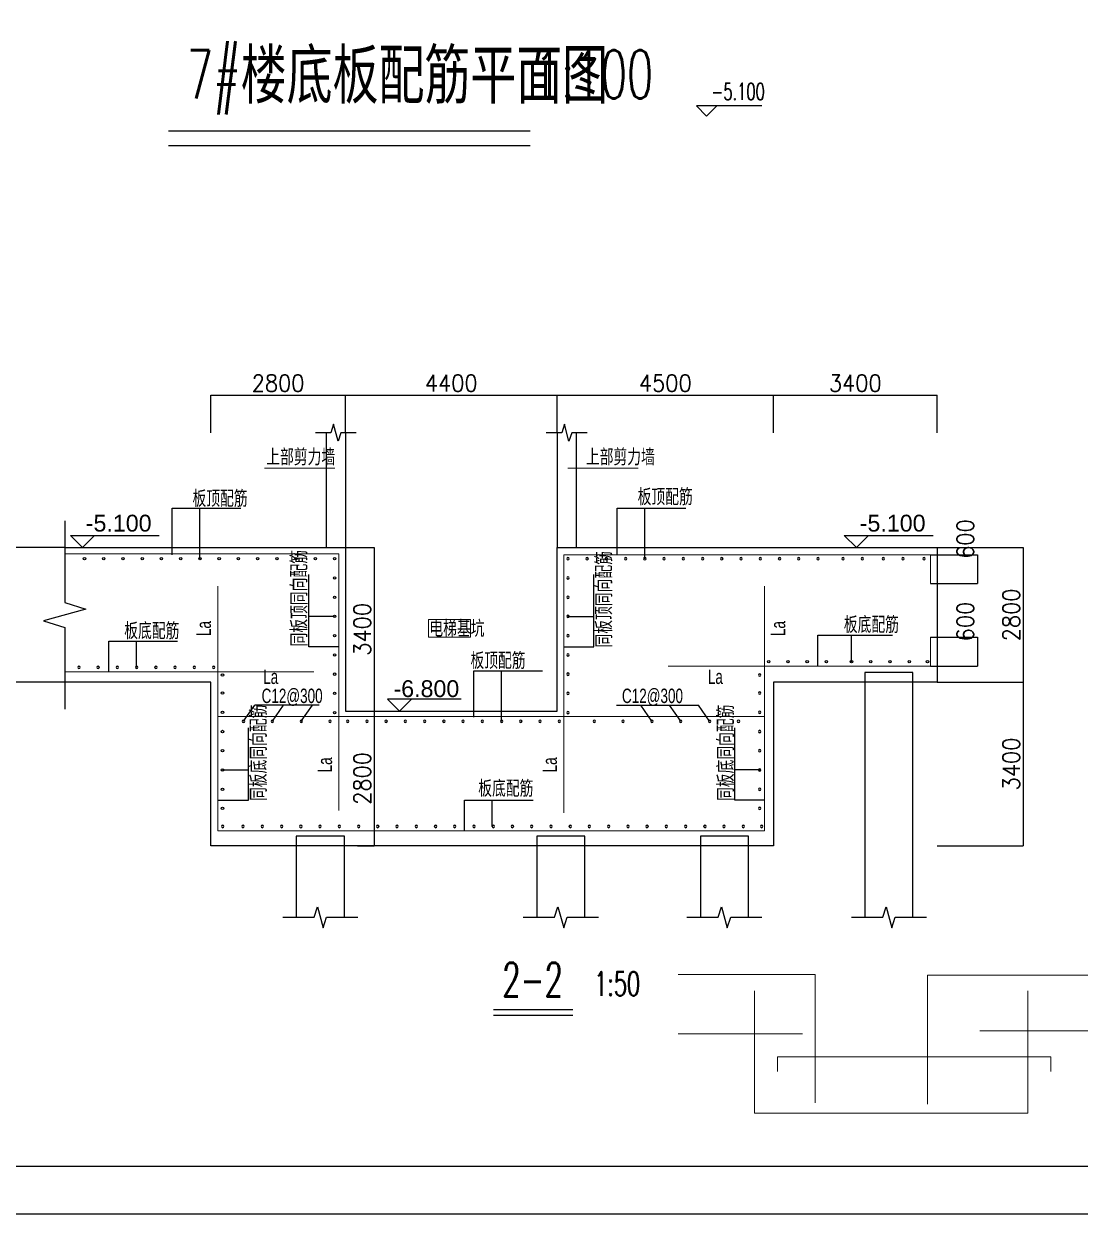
# Model space of a CAD drawing. Extents: x 628064 to 789462, y -248497 to 145317.
# Drawn here: x 681817 to 703780, y -248497 to -223741 of the extents above; entities that cross this region are included whole.
import ezdxf
from ezdxf.enums import TextEntityAlignment as Align

# ---------------------------------------------------------------- set-up
doc = ezdxf.new("R2010")
doc.units = 0
doc.header["$LTSCALE"] = 100
for name, color, linetype in [('1', 3, 'Continuous'), ('1508', 2, 'Continuous'), ('DIM', 3, 'Continuous'), ('HATCH', 254, 'Continuous'), ('PUB_DIM', 3, 'Continuous'), ('TEXT', 2, 'Continuous'), ('THICK', 6, 'Continuous'), ('THIN', 7, 'Continuous'), ('tk', 7, 'Continuous'), ('基础梁', 7, 'Continuous')]:
    doc.layers.add(name, color=color, linetype=linetype)
doc.layers.add('REIN', color=6, linetype='Continuous', lineweight=18)
doc.styles.get("Standard").update_dxf_attribs({"font": 'standard'})
doc.styles.add('tssd_label', font='tssd_label')
doc.styles.add('tssd_rein', font='tssd_rein')
doc.dimstyles.get("Standard").update_dxf_attribs({"dimtxt": 351, "dimasz": 0.18, "dimexe": 0.18, "dimexo": 0.0625, "dimgap": 0.09, "dimtad": 0, "dimtoh": 1, "dimdec": 0, "dimzin": 0, "dimdsep": 46, "dimcen": 0.09, "dimadec": 0, "dimazin": 0, "dimtfac": 1, "dimtdec": 4, "dimtofl": 0, "dimtmove": 0, "dimatfit": 3, "dimfxl": 250, "dimtolj": 1, "dimtzin": 0, "dimarcsym": 0})

# ---------------------------------------------------------------- blocks, each defined once
blk = doc.blocks.new('*D291')
at = {"layer": 'DIM', "color": 0, "linetype": 'ByBlock', "lineweight": -2}
for p, q in [((700670.7393739333, -234783.1211712078), (701642.3626478162, -234783.1211712078)), ((701642.1826478161, -234783.1211712078), (701642.1826478161, -235383.1211712078)), ((700670.7393739333, -235383.1211712078), (701642.3626478162, -235383.1211712078))]:
    blk.add_line(p, q, dxfattribs=at)
for points in [[(701642.1826478161, -234783.1211712078), (701642.2126203115, -234783.3011712078), (701642.1526753207, -234783.3011712078)], [(701642.1826478161, -235383.1211712078), (701642.1526753207, -235382.9411712078), (701642.2126203115, -235382.9411712078)]]:
    blk.add_solid(points, dxfattribs=at)
at = {"layer": 'DIM', "color": 0, "linetype": 'Continuous', "lineweight": -2, "insert": (701392.182647816, -234457.3811712077), "char_height": 351, "width": 651.2999999999993, "attachment_point": 5, "rotation": 90}
blk.add_mtext('600', dxfattribs=at)
blk = doc.blocks.new('*D719')
at = {"layer": 'DIM', "color": 0, "linetype": 'ByBlock', "lineweight": -2}
for p, q in [((682666.6500401748, -234634.9016865774), (681535.5614934474, -234634.9016865774)), ((681535.7414934475, -234634.9016865774), (681535.7414934475, -237434.9016865774)), ((682666.6500401748, -237434.9016865774), (681535.5614934474, -237434.9016865774))]:
    blk.add_line(p, q, dxfattribs=at)
for points in [[(681535.7414934475, -234634.9016865774), (681535.7714659428, -234635.0816865774), (681535.711520952, -234635.0816865774)], [(681535.7414934475, -237434.9016865774), (681535.711520952, -237434.7216865774), (681535.7714659428, -237434.7216865774)]]:
    blk.add_solid(points, dxfattribs=at)
at = {"layer": 'DIM', "color": 0, "linetype": 'Continuous', "lineweight": -2, "insert": (681285.7414934475, -236034.9016865773), "char_height": 351, "width": 912.5999999999997, "attachment_point": 5, "rotation": 90}
blk.add_mtext('2800', dxfattribs=at)
blk = doc.blocks.new('*D389')
at = {"layer": 'DIM', "color": 0, "linetype": 'ByBlock', "lineweight": -2}
for p, q in [((688503.4603833071, -234634.9016865774), (689102.8504896138, -234634.9016865774)), ((689102.6704896138, -234634.9016865774), (689102.6704896138, -238034.9016865774)), ((688503.4603833071, -238034.9016865774), (689102.8504896138, -238034.9016865774))]:
    blk.add_line(p, q, dxfattribs=at)
for points in [[(689102.6704896138, -234634.9016865774), (689102.7004621092, -234635.0816865774), (689102.6405171184, -234635.0816865774)], [(689102.6704896138, -238034.9016865774), (689102.6405171184, -238034.7216865774), (689102.7004621092, -238034.7216865774)]]:
    blk.add_solid(points, dxfattribs=at)
at = {"layer": 'DIM', "color": 0, "linetype": 'Continuous', "lineweight": -2, "insert": (688852.670489614, -236334.9016865773), "char_height": 351, "width": 918.4499999999996, "attachment_point": 5, "rotation": 90}
blk.add_mtext('3400', dxfattribs=at)
blk = doc.blocks.new('*D60')
at = {"layer": 'DIM', "color": 0, "linetype": 'ByBlock', "lineweight": -2}
for p, q in [((700670.7393739333, -236497.9878468296), (701642.3626478162, -236497.9878468296)), ((701642.1826478161, -236497.9878468296), (701642.1826478161, -237097.9878468296)), ((700670.7393739333, -237097.9878468296), (701642.3626478162, -237097.9878468296))]:
    blk.add_line(p, q, dxfattribs=at)
for points in [[(701642.1826478161, -236497.9878468296), (701642.2126203115, -236498.1678468296), (701642.1526753207, -236498.1678468296)], [(701642.1826478161, -237097.9878468296), (701642.1526753207, -237097.8078468296), (701642.2126203115, -237097.8078468296)]]:
    blk.add_solid(points, dxfattribs=at)
at = {"layer": 'DIM', "color": 0, "linetype": 'Continuous', "lineweight": -2, "insert": (701392.182647816, -236172.2478468295), "char_height": 351, "width": 651.2999999999993, "attachment_point": 5, "rotation": 90}
blk.add_mtext('600', dxfattribs=at)
blk = doc.blocks.new('*D489')
at = {"layer": 'DIM', "color": 0, "linetype": 'ByBlock', "lineweight": -2}
for p, q in [((688753.460383307, -238034.9016865774), (689102.8504896138, -238034.9016865774)), ((689102.6704896138, -238034.9016865774), (689102.6704896138, -240834.9016865774)), ((688753.4603833072, -240834.9016865774), (689102.8504896138, -240834.9016865774))]:
    blk.add_line(p, q, dxfattribs=at)
for points in [[(689102.6704896138, -238034.9016865774), (689102.7004621092, -238035.0816865774), (689102.6405171184, -238035.0816865774)], [(689102.6704896138, -240834.9016865774), (689102.6405171184, -240834.7216865774), (689102.7004621092, -240834.7216865774)]]:
    blk.add_solid(points, dxfattribs=at)
at = {"layer": 'DIM', "color": 0, "linetype": 'Continuous', "lineweight": -2, "insert": (688852.670489614, -239434.9016865773), "char_height": 351, "width": 912.5999999999997, "attachment_point": 5, "rotation": 90}
blk.add_mtext('2800', dxfattribs=at)
blk = doc.blocks.new('*D459')
at = {"layer": 'DIM', "color": 0, "linetype": 'ByBlock', "lineweight": -2}
for p, q in [((700803.4603833072, -234634.9016865774), (702596.2041371025, -234634.9016865774)), ((702596.0241371024, -234634.9016865774), (702596.0241371024, -237434.9016865774)), ((700803.4603833072, -237434.9016865774), (702596.2041371025, -237434.9016865774))]:
    blk.add_line(p, q, dxfattribs=at)
for points in [[(702596.0241371024, -234634.9016865774), (702596.0541095978, -234635.0816865774), (702595.994164607, -234635.0816865774)], [(702596.0241371024, -237434.9016865774), (702595.994164607, -237434.7216865774), (702596.0541095978, -237434.7216865774)]]:
    blk.add_solid(points, dxfattribs=at)
at = {"layer": 'DIM', "color": 0, "linetype": 'Continuous', "lineweight": -2, "insert": (702346.0241371025, -236034.9016865773), "char_height": 351, "width": 912.5999999999997, "attachment_point": 5, "rotation": 90}
blk.add_mtext('2800', dxfattribs=at)
blk = doc.blocks.new('*D129')
at = {"layer": 'DIM', "color": 0, "linetype": 'ByBlock', "lineweight": -2}
for p, q in [((700803.4603833072, -237434.9016865774), (702596.2041371025, -237434.9016865774)), ((702596.0241371024, -237434.9016865774), (702596.0241371024, -240834.9016865774)), ((700803.4603833072, -240834.9016865774), (702596.2041371025, -240834.9016865774))]:
    blk.add_line(p, q, dxfattribs=at)
for points in [[(702596.0241371024, -237434.9016865774), (702596.0541095978, -237435.0816865774), (702595.994164607, -237435.0816865774)], [(702596.0241371024, -240834.9016865774), (702595.994164607, -240834.7216865774), (702596.0541095978, -240834.7216865774)]]:
    blk.add_solid(points, dxfattribs=at)
at = {"layer": 'DIM', "color": 0, "linetype": 'Continuous', "lineweight": -2, "insert": (702346.0241371025, -239134.9016865773), "char_height": 351, "width": 918.4499999999996, "attachment_point": 5, "rotation": 90}
blk.add_mtext('3400', dxfattribs=at)
blk = doc.blocks.new('*D554')
at = {"layer": 'DIM', "color": 0, "linetype": 'ByBlock', "lineweight": -2}
for p, q in [((685703.5509336125, -232244.8982679949), (685703.5509336125, -231463.6263928557)), ((685703.5509336125, -231463.8063928557), (688503.3978833071, -231463.8063928557)), ((688503.3978833071, -232244.8982679949), (688503.3978833071, -231463.6263928557))]:
    blk.add_line(p, q, dxfattribs=at)
for points in [[(685703.5509336125, -231463.8063928557), (685703.7309336126, -231463.7764203603), (685703.7309336126, -231463.8363653511)], [(688503.3978833071, -231463.8063928557), (688503.217883307, -231463.8363653511), (688503.217883307, -231463.7764203603)]]:
    blk.add_solid(points, dxfattribs=at)
at = {"layer": 'DIM', "color": 0, "linetype": 'Continuous', "lineweight": -2, "insert": (687103.47440846, -231213.8063928556), "char_height": 351, "width": 912.5999999999997, "attachment_point": 5}
blk.add_mtext('2800', dxfattribs=at)
blk = doc.blocks.new('*D225')
at = {"layer": 'DIM', "color": 0, "linetype": 'ByBlock', "lineweight": -2}
for p, q in [((688503.3978833071, -232244.8982679949), (688503.3978833071, -231463.6263928557)), ((688503.3978833071, -231463.8063928557), (692903.3978833071, -231463.8063928557)), ((692903.3978833071, -232244.8982679949), (692903.3978833071, -231463.6263928557))]:
    blk.add_line(p, q, dxfattribs=at)
for points in [[(688503.3978833071, -231463.8063928557), (688503.5778833071, -231463.7764203603), (688503.5778833071, -231463.8363653511)], [(692903.3978833071, -231463.8063928557), (692903.217883307, -231463.8363653511), (692903.217883307, -231463.7764203603)]]:
    blk.add_solid(points, dxfattribs=at)
at = {"layer": 'DIM', "color": 0, "linetype": 'Continuous', "lineweight": -2, "insert": (690703.3978833071, -231213.8063928556), "char_height": 351, "width": 930.1499999999987, "attachment_point": 5}
blk.add_mtext('4400', dxfattribs=at)
blk = doc.blocks.new('*D651')
at = {"layer": 'DIM', "color": 0, "linetype": 'ByBlock', "lineweight": -2}
for p, q in [((692903.3978833071, -232244.8982679949), (692903.3978833071, -231463.6263928557)), ((692903.3978833071, -231463.8063928557), (697403.6118006613, -231463.8063928557)), ((697403.6118006613, -232244.8982679949), (697403.6118006613, -231463.6263928557))]:
    blk.add_line(p, q, dxfattribs=at)
for points in [[(692903.3978833071, -231463.8063928557), (692903.5778833071, -231463.7764203603), (692903.5778833071, -231463.8363653511)], [(697403.6118006613, -231463.8063928557), (697403.4318006613, -231463.8363653511), (697403.4318006613, -231463.7764203603)]]:
    blk.add_solid(points, dxfattribs=at)
at = {"layer": 'DIM', "color": 0, "linetype": 'Continuous', "lineweight": -2, "insert": (695153.5048419842, -231213.8063928556), "char_height": 351, "width": 924.2999999999987, "attachment_point": 5}
blk.add_mtext('4500', dxfattribs=at)
blk = doc.blocks.new('*D310')
at = {"layer": 'DIM', "color": 0, "linetype": 'ByBlock', "lineweight": -2}
for p, q in [((697403.6118006613, -232244.8982679949), (697403.6118006613, -231463.6263928557)), ((697403.6118006613, -231463.8063928557), (700803.3978833072, -231463.8063928557)), ((700803.3978833072, -232244.8982679949), (700803.3978833072, -231463.6263928557))]:
    blk.add_line(p, q, dxfattribs=at)
for points in [[(697403.6118006613, -231463.8063928557), (697403.7918006614, -231463.7764203603), (697403.7918006614, -231463.8363653511)], [(700803.3978833072, -231463.8063928557), (700803.2178833071, -231463.8363653511), (700803.2178833071, -231463.7764203603)]]:
    blk.add_solid(points, dxfattribs=at)
at = {"layer": 'DIM', "color": 0, "linetype": 'Continuous', "lineweight": -2, "insert": (699103.5048419842, -231213.8063928556), "char_height": 351, "width": 918.4499999999996, "attachment_point": 5}
blk.add_mtext('3400', dxfattribs=at)

msp = doc.modelspace()

# ---------------------------------------------------------------- hatches: boundary and pattern name
at = {"layer": 'HATCH'}
h = msp.add_hatch(dxfattribs=at)
h.set_pattern_fill('ANSI31', color=256, scale=100, style=0)
h.set_pattern_definition([])
h.paths.add_polyline_path([(700303.446228181, -237434.9016865774), (700303.446228181, -237234.9016865775), (699303.4462875385, -237234.9016865773), (699303.4462875385, -237434.9016865774)], flags=0)
h = msp.add_hatch(dxfattribs=at)
h.set_pattern_fill('ANSI31', color=256, scale=100, style=0)
h.set_pattern_definition([])
h.paths.add_polyline_path([(700303.446228181, -237434.9016865774), (699303.4462875384, -237434.9016865774), (699303.4462875385, -242323.2640351856), (699673.4462578595, -242323.2640351856), (699743.4462578596, -242103.2640351856), (699863.4462578596, -242543.2640351857), (699933.4462578596, -242323.2640351856), (700303.4462281809, -242323.2640351856)], flags=0)
h = msp.add_hatch(dxfattribs=at)
h.set_pattern_fill('ANSI31', color=256, scale=100, style=0)
h.set_pattern_definition([])
h.paths.add_polyline_path([(687481.5383932794, -240834.9016865774), (688481.5383339219, -240834.9016865774), (688481.5383339219, -240635.8848823376), (687481.5383932793, -240635.8848823375)], flags=0)
h = msp.add_hatch(dxfattribs=at)
h.set_pattern_fill('ANSI31', color=256, scale=100, style=0)
h.set_pattern_definition([])
h.paths.add_polyline_path([(687481.5383932793, -240834.9016865774), (687481.5383932793, -242323.2640351856), (687851.5383636005, -242323.2640351856), (687921.5383636005, -242103.2640351855), (688041.5383636005, -242543.2640351856), (688111.5383636005, -242323.2640351856), (688481.5383339219, -242323.2640351856), (688481.5383339219, -240834.9016865774)], flags=0)
h = msp.add_hatch(dxfattribs=at)
h.set_pattern_fill('ANSI31', color=256, scale=100, style=0)
h.set_pattern_definition([])
h.paths.add_polyline_path([(693482.0001658284, -240834.9016865774), (693482.0001658284, -240635.8848823376), (692482.0002251856, -240635.8848823375), (692482.0002251859, -240834.9016865774)], flags=0)
h = msp.add_hatch(dxfattribs=at)
h.set_pattern_fill('ANSI31', color=256, scale=100, style=0)
h.set_pattern_definition([])
h.paths.add_polyline_path([(693482.0001658284, -240834.9016865774), (692482.0002251856, -240834.9016865774), (692482.0002251856, -242323.2640351856), (692852.0001955071, -242323.2640351856), (692922.000195507, -242103.2640351855), (693042.000195507, -242543.2640351859), (693112.0001955071, -242323.2640351856), (693482.0001658284, -242323.2640351856)], flags=0)
h = msp.add_hatch(dxfattribs=at)
h.set_pattern_fill('ANSI31', color=256, scale=100, style=0)
h.set_pattern_definition([])
h.paths.add_polyline_path([(695883.4384061567, -240634.9016865774), (695883.4384061567, -240834.9016865774), (696883.4383467992, -240834.9016865774), (696883.4383467993, -240634.9016865775)], flags=0)
h = msp.add_hatch(dxfattribs=at)
h.set_pattern_fill('ANSI31', color=256, scale=100, style=0)
h.set_pattern_definition([])
h.paths.add_polyline_path([(696883.4383467996, -240834.9016865774), (695883.4384061567, -240834.9016865774), (695883.4384061565, -242323.2640351856), (696253.4383764779, -242323.2640351856), (696323.4383764779, -242103.2640351858), (696443.4383764779, -242543.2640351858), (696513.438376478, -242323.2640351856), (696883.4383467993, -242323.2640351856)], flags=0)

# ---------------------------------------------------------------- linework, layer by layer
msp.add_line((691579.0443743397, -244361.3891392431), (693228.9208245961, -244361.3891392436))
msp.add_lwpolyline([(691579.0443743397, -244241.3891392431), (693228.9208245961, -244241.3891392431)])
at = {"layer": '1'}
for points in [[(683103.2130118003, -234866.4508613648, -0.9999999999999999), (683053.2130118003, -234866.4508613648, -0.9999999999999999)], [(683503.2130118001, -234866.4508613648, -0.9999999999999999), (683453.2130118001, -234866.4508613648, -0.9999999999999999)], [(683903.2130118003, -234866.4508613648, -0.9999999999999999), (683853.2130118003, -234866.4508613648, -0.9999999999999999)], [(684303.2130118003, -234866.4508613648, -0.9999999999999999), (684253.2130118001, -234866.4508613648, -0.9999999999999999)], [(684703.2130118003, -234866.4508613648, -0.9999999999999999), (684653.2130118003, -234866.4508613648, -0.9999999999999999)], [(685103.2130118003, -234866.4508613648, -0.9999999999999999), (685053.2130118001, -234866.4508613648, -0.9999999999999999)], [(685503.2130118002, -234866.4508613648, -0.9999999999999999), (685453.2130118002, -234866.4508613648, -0.9999999999999999)], [(685903.2130118002, -234866.4508613648, -0.9999999999999999), (685853.2130118002, -234866.4508613648, -0.9999999999999999)], [(686303.2130118002, -234866.4508613648, -0.9999999999999999), (686253.2130118002, -234866.4508613648, -0.9999999999999999)], [(686703.2130118002, -234866.4508613648, -0.9999999999999999), (686653.2130118002, -234866.4508613648, -0.9999999999999999)], [(687103.2130118002, -234866.4508613648, -0.9999999999999999), (687053.2130118002, -234866.4508613648, -0.9999999999999999)], [(687503.2130118002, -234866.4508613648, -0.9999999999999999), (687453.2130118002, -234866.4508613648, -0.9999999999999999)], [(687903.2130118003, -234866.4508613648, -0.9999999999999999), (687853.2130118003, -234866.4508613648, -0.9999999999999999)], [(688303.2130118002, -234866.4508613648, -0.9999999999999999), (688253.2130118002, -234866.4508613648, -0.9999999999999999)], [(693103.582754814, -234866.4508613648, 0.9999999999999999), (693153.5827548142, -234866.4508613648, 0.9999999999999999)], [(693503.5827548141, -234866.4508613648, 0.9999999999999999), (693553.5827548141, -234866.4508613648, 0.9999999999999999)], [(693903.5827548141, -234866.4508613648, 0.9999999999999999), (693953.5827548141, -234866.4508613648, 0.9999999999999999)], [(694303.5827548141, -234866.4508613648, 0.9999999999999999), (694353.5827548141, -234866.4508613648, 0.9999999999999999)], [(694703.5827548141, -234866.4508613648, 0.9999999999999999), (694753.5827548141, -234866.4508613648, 0.9999999999999999)], [(695103.5827548141, -234866.4508613648, 0.9999999999999999), (695153.5827548141, -234866.4508613648, 0.9999999999999999)], [(695503.5827548141, -234866.4508613648, 0.9999999999999999), (695553.5827548141, -234866.4508613648, 0.9999999999999999)], [(695903.5827548141, -234866.4508613648, 0.9999999999999999), (695953.5827548141, -234866.4508613648, 0.9999999999999999)], [(696303.5827548141, -234866.4508613648, 0.9999999999999999), (696353.5827548141, -234866.4508613648, 0.9999999999999999)], [(696703.5827548141, -234866.4508613648, 0.9999999999999999), (696753.5827548141, -234866.4508613648, 0.9999999999999999)], [(697103.5827548141, -234866.4508613648, 0.9999999999999999), (697153.5827548141, -234866.4508613648, 0.9999999999999999)], [(697503.5827548141, -234866.4508613648, 0.9999999999999999), (697553.5827548141, -234866.4508613648, 0.9999999999999999)], [(697903.5827548141, -234866.4508613648, 0.9999999999999999), (697953.5827548141, -234866.4508613648, 0.9999999999999999)], [(698303.5827548141, -234866.4508613648, 0.9999999999999999), (698353.5827548141, -234866.4508613648, 0.9999999999999999)], [(698825.4495409349, -234866.4508613648, 0.9999999999999999), (698875.4495409349, -234866.4508613648, 0.9999999999999999)], [(699225.4495409349, -234866.4508613648, 0.9999999999999999), (699275.4495409349, -234866.4508613648, 0.9999999999999999)], [(699660.2915559434, -234866.4508613648, 0.9999999999999999), (699710.2915559434, -234866.4508613648, 0.9999999999999999)], [(700070.2431142818, -234866.4508613648, 0.9999999999999999), (700120.2431142818, -234866.4508613648, 0.9999999999999999)], [(700510.0727601773, -234866.4508613648, 0.9999999999999999), (700560.0727601773, -234866.4508613648, 0.9999999999999999)], [(688303.2130118002, -235266.4508613648, -0.9999999999999999), (688253.2130118002, -235266.4508613648, -0.9999999999999999)], [(693103.582754814, -235266.4508613648, 0.9999999999999999), (693153.5827548142, -235266.4508613648, 0.9999999999999999)], [(688303.2130118002, -235666.4508613648, -0.9999999999999999), (688253.2130118002, -235666.4508613648, -0.9999999999999999)], [(693103.582754814, -235666.4508613648, 0.9999999999999999), (693153.5827548142, -235666.4508613648, 0.9999999999999999)], [(688303.2130118002, -236066.4508613648, -0.9999999999999999), (688253.2130118002, -236066.4508613648, -0.9999999999999999)], [(693103.582754814, -236066.4508613648, 0.9999999999999999), (693153.5827548142, -236066.4508613648, 0.9999999999999999)], [(688303.2130118002, -236466.4508613648, -0.9999999999999999), (688253.2130118002, -236466.4508613648, -0.9999999999999999)], [(693103.582754814, -236466.4508613648, 0.9999999999999999), (693153.5827548142, -236466.4508613648, 0.9999999999999999)], [(688303.2130118002, -236866.4508613648, -0.9999999999999999), (688253.2130118002, -236866.4508613648, -0.9999999999999999)], [(693103.582754814, -236866.4508613648, 0.9999999999999999), (693153.5827548142, -236866.4508613648, 0.9999999999999999)], [(682961.97088337, -237102.1057631011, 0.9999999999999999), (682961.97088337, -237152.1057631011, 0.9999999999999999)], [(683361.9708833698, -237102.1057631011, 0.9999999999999999), (683361.9708833698, -237152.1057631011, 0.9999999999999999)], [(683761.9708833699, -237102.1057631011, 0.9999999999999999), (683761.9708833699, -237152.1057631011, 0.9999999999999999)], [(684161.97088337, -237102.1057631011, 0.9999999999999999), (684161.97088337, -237152.1057631011, 0.9999999999999999)], [(684561.9708833699, -237102.1057631011, 0.9999999999999999), (684561.9708833699, -237152.1057631011, 0.9999999999999999)], [(684961.9708833699, -237102.1057631011, 0.9999999999999999), (684961.9708833699, -237152.1057631011, 0.9999999999999999)], [(685361.9708833699, -237102.1057631011, 0.9999999999999999), (685361.9708833699, -237152.1057631011, 0.9999999999999999)], [(685761.9708833699, -237102.1057631011, 0.9999999999999999), (685761.9708833699, -237152.1057631011, 0.9999999999999999)], [(697303.1918509038, -236983.0029608824, -0.9999999999999999), (697303.1918509038, -237033.0029608824, -0.9999999999999999)], [(697703.1918509038, -236983.0029608824, -0.9999999999999999), (697703.1918509038, -237033.0029608824, -0.9999999999999999)], [(698103.1918509038, -236983.0029608824, -0.9999999999999999), (698103.1918509038, -237033.0029608824, -0.9999999999999999)], [(698503.1918509038, -236983.0029608824, -0.9999999999999999), (698503.1918509038, -237033.0029608824, -0.9999999999999999)], [(699025.0586370246, -236983.0029608824, -0.9999999999999999), (699025.0586370246, -237033.0029608824, -0.9999999999999999)], [(699425.0586370245, -236983.0029608824, -0.9999999999999999), (699425.0586370245, -237033.0029608824, -0.9999999999999999)], [(699825.0586370246, -236983.0029608824, -0.9999999999999999), (699825.0586370246, -237033.0029608824, -0.9999999999999999)], [(700225.0586370244, -236983.0029608824, -0.9999999999999999), (700225.0586370244, -237033.0029608824, -0.9999999999999999)], [(700605.2340617884, -236983.0029608824, -0.9999999999999999), (700605.2340617884, -237033.0029608824, -0.9999999999999999)], [(685972.4260131817, -237284.0212111079, -0.9999999999999999), (685922.4260131817, -237284.0212111079, -0.9999999999999999)], [(688303.2130118002, -237266.4508613648, -0.9999999999999999), (688253.2130118002, -237266.4508613648, -0.9999999999999999)], [(693103.582754814, -237266.4508613648, 0.9999999999999999), (693153.5827548142, -237266.4508613648, 0.9999999999999999)], [(697092.736721092, -237284.0212111079, 0.9999999999999999), (697142.736721092, -237284.0212111079, 0.9999999999999999)], [(685972.4260131817, -237659.5182473035, -0.9999999999999999), (685922.4260131817, -237659.5182473035, -0.9999999999999999)], [(688303.2130118002, -237666.4508613648, -0.9999999999999999), (688253.2130118002, -237666.4508613648, -0.9999999999999999)], [(693103.582754814, -237666.4508613648, 0.9999999999999999), (693153.5827548142, -237666.4508613648, 0.9999999999999999)], [(697092.736721092, -237659.5182473035, 0.9999999999999999), (697142.736721092, -237659.5182473035, 0.9999999999999999)], [(685972.4260131817, -238059.5182473035, -0.9999999999999999), (685922.4260131817, -238059.5182473035, -0.9999999999999999)], [(688303.2130118002, -238066.4508613648, -0.9999999999999999), (688253.2130118002, -238066.4508613648, -0.9999999999999999)], [(693103.582754814, -238066.4508613648, 0.9999999999999999), (693153.5827548142, -238066.4508613648, 0.9999999999999999)], [(697092.736721092, -238059.5182473035, 0.9999999999999999), (697142.736721092, -238059.5182473035, 0.9999999999999999)], [(686384.2432042154, -238221.2957155847, 0.9999999999999999), (686384.2432042154, -238271.2957155847, 0.9999999999999999)], [(686984.2432042155, -238221.2957155847, 0.9999999999999999), (686984.2432042155, -238271.2957155847, 0.9999999999999999)], [(687584.2432042154, -238221.2957155847, 0.9999999999999999), (687584.2432042154, -238271.2957155847, 0.9999999999999999)], [(688184.2432042154, -238221.2957155847, 0.9999999999999999), (688184.2432042154, -238271.2957155847, 0.9999999999999999)], [(688549.6296100477, -238221.2957155847, 0.9999999999999999), (688549.6296100477, -238271.2957155847, 0.9999999999999999)], [(688949.6296100476, -238221.2957155847, 0.9999999999999999), (688949.6296100476, -238271.2957155847, 0.9999999999999999)], [(689349.6296100477, -238221.2957155847, 0.9999999999999999), (689349.6296100477, -238271.2957155847, 0.9999999999999999)], [(689749.6296100477, -238221.2957155847, 0.9999999999999999), (689749.6296100477, -238271.2957155847, 0.9999999999999999)], [(690149.6296100477, -238221.2957155847, 0.9999999999999999), (690149.6296100477, -238271.2957155847, 0.9999999999999999)], [(690549.6296100477, -238221.2957155847, 0.9999999999999999), (690549.6296100477, -238271.2957155847, 0.9999999999999999)], [(690949.6296100477, -238221.2957155847, 0.9999999999999999), (690949.6296100477, -238271.2957155847, 0.9999999999999999)], [(691349.6296100477, -238221.2957155847, 0.9999999999999999), (691349.6296100477, -238271.2957155847, 0.9999999999999999)], [(691749.6296100477, -238221.2957155847, 0.9999999999999999), (691749.6296100477, -238271.2957155847, 0.9999999999999999)], [(692149.6296100477, -238221.2957155847, 0.9999999999999999), (692149.6296100477, -238271.2957155847, 0.9999999999999999)], [(692549.6296100476, -238221.2957155847, 0.9999999999999999), (692549.6296100476, -238271.2957155847, 0.9999999999999999)], [(692949.6296100477, -238221.2957155847, 0.9999999999999999), (692949.6296100477, -238271.2957155847, 0.9999999999999999)], [(693675.9801808991, -238221.2957155847, 0.9999999999999999), (693675.9801808991, -238271.2957155847, 0.9999999999999999)], [(694275.9801808993, -238221.2957155847, 0.9999999999999999), (694275.9801808993, -238271.2957155847, 0.9999999999999999)], [(694875.9801808991, -238221.2957155847, 0.9999999999999999), (694875.9801808991, -238271.2957155847, 0.9999999999999999)], [(695475.9801808991, -238221.2957155847, 0.9999999999999999), (695475.9801808991, -238271.2957155847, 0.9999999999999999)], [(696075.9801808991, -238221.2957155847, 0.9999999999999999), (696075.9801808991, -238271.2957155847, 0.9999999999999999)], [(696675.9801808991, -238221.2957155847, 0.9999999999999999), (696675.9801808991, -238271.2957155847, 0.9999999999999999)], [(685972.4260131817, -238459.5182473035, -0.9999999999999999), (685922.4260131817, -238459.5182473035, -0.9999999999999999)], [(697092.736721092, -238459.5182473035, 0.9999999999999999), (697142.736721092, -238459.5182473035, 0.9999999999999999)], [(685972.4260131817, -238859.5182473035, -0.9999999999999999), (685922.4260131817, -238859.5182473035, -0.9999999999999999)], [(697092.736721092, -238859.5182473035, 0.9999999999999999), (697142.736721092, -238859.5182473035, 0.9999999999999999)], [(685972.4260131817, -239259.5182473035, -0.9999999999999999), (685922.4260131817, -239259.5182473035, -0.9999999999999999)], [(697092.736721092, -239259.5182473035, 0.9999999999999999), (697142.736721092, -239259.5182473035, 0.9999999999999999)], [(685972.4260131817, -239659.5182473035, -0.9999999999999999), (685922.4260131817, -239659.5182473035, -0.9999999999999999)], [(697092.736721092, -239659.5182473035, 0.9999999999999999), (697142.736721092, -239659.5182473035, 0.9999999999999999)], [(685972.4260131817, -240059.5182473035, -0.9999999999999999), (685922.4260131817, -240059.5182473035, -0.9999999999999999)], [(697092.736721092, -240059.5182473035, 0.9999999999999999), (697142.736721092, -240059.5182473035, 0.9999999999999999)], [(685948.9712709837, -240409.0869750516, 0.9999999999999999), (685948.9712709837, -240459.0869750516, 0.9999999999999999)], [(686376.3914103322, -240409.0869750516, 0.9999999999999999), (686376.3914103322, -240459.0869750516, 0.9999999999999999)], [(686776.3914103322, -240409.0869750516, 0.9999999999999999), (686776.3914103322, -240459.0869750516, 0.9999999999999999)], [(687176.3914103322, -240409.0869750516, 0.9999999999999999), (687176.3914103322, -240459.0869750516, 0.9999999999999999)], [(687576.3914103322, -240409.0869750516, 0.9999999999999999), (687576.3914103322, -240459.0869750516, 0.9999999999999999)], [(687976.391410332, -240409.0869750516, 0.9999999999999999), (687976.391410332, -240459.0869750516, 0.9999999999999999)], [(688376.3914103322, -240409.0869750516, 0.9999999999999999), (688376.3914103322, -240459.0869750516, 0.9999999999999999)], [(688776.391410332, -240409.0869750516, 0.9999999999999999), (688776.391410332, -240459.0869750516, 0.9999999999999999)], [(689176.3914103322, -240409.0869750516, 0.9999999999999999), (689176.3914103322, -240459.0869750516, 0.9999999999999999)], [(689576.3914103323, -240409.0869750516, 0.9999999999999999), (689576.3914103323, -240459.0869750516, 0.9999999999999999)], [(689976.3914103322, -240409.0869750516, 0.9999999999999999), (689976.3914103322, -240459.0869750516, 0.9999999999999999)], [(690376.3914103322, -240409.0869750516, 0.9999999999999999), (690376.3914103322, -240459.0869750516, 0.9999999999999999)], [(690776.3914103322, -240409.0869750516, 0.9999999999999999), (690776.3914103322, -240459.0869750516, 0.9999999999999999)], [(691176.3914103322, -240409.0869750516, 0.9999999999999999), (691176.3914103322, -240459.0869750516, 0.9999999999999999)], [(691576.3914103322, -240409.0869750516, 0.9999999999999999), (691576.3914103322, -240459.0869750516, 0.9999999999999999)], [(691976.3914103322, -240409.0869750516, 0.9999999999999999), (691976.3914103322, -240459.0869750516, 0.9999999999999999)], [(692376.3914103322, -240409.0869750516, 0.9999999999999999), (692376.3914103322, -240459.0869750516, 0.9999999999999999)], [(692776.3914103322, -240409.0869750516, 0.9999999999999999), (692776.3914103322, -240459.0869750516, 0.9999999999999999)], [(693176.3914103322, -240409.0869750516, 0.9999999999999999), (693176.3914103322, -240459.0869750516, 0.9999999999999999)], [(693576.3914103322, -240409.0869750516, 0.9999999999999999), (693576.3914103322, -240459.0869750516, 0.9999999999999999)], [(693976.3914103322, -240409.0869750516, 0.9999999999999999), (693976.3914103322, -240459.0869750516, 0.9999999999999999)], [(694376.391410332, -240409.0869750516, 0.9999999999999999), (694376.391410332, -240459.0869750516, 0.9999999999999999)], [(694776.3914103322, -240409.0869750516, 0.9999999999999999), (694776.3914103322, -240459.0869750516, 0.9999999999999999)], [(695176.391410332, -240409.0869750516, 0.9999999999999999), (695176.391410332, -240459.0869750516, 0.9999999999999999)], [(695576.3914103322, -240409.0869750516, 0.9999999999999999), (695576.3914103322, -240459.0869750516, 0.9999999999999999)], [(695976.3914103323, -240409.0869750516, 0.9999999999999999), (695976.3914103323, -240459.0869750516, 0.9999999999999999)], [(696376.3914103322, -240409.0869750516, 0.9999999999999999), (696376.3914103322, -240459.0869750516, 0.9999999999999999)], [(696776.3914103322, -240409.0869750516, 0.9999999999999999), (696776.3914103322, -240459.0869750516, 0.9999999999999999)], [(697159.9102257463, -240409.0869750516, 0.9999999999999999), (697159.9102257463, -240459.0869750516, 0.9999999999999999)]]:
    msp.add_lwpolyline(points, format="xyb", close=True, dxfattribs=at)
at = {"layer": '1508', "color": 7}
for p, q in [((688103.4065960925, -232244.9607679948), (688103.4065960925, -234634.9016865774)), ((688503.3978833071, -232244.9607679948), (688503.3978833071, -234634.9016865774)), ((692903.3978833072, -232244.9607679948), (692903.3978833072, -234634.9016865774)), ((693303.3891705218, -232244.9607679948), (693303.3891705218, -234634.9016865774)), ((682666.7125401748, -234634.9016865774), (688503.3978833071, -234634.9016865774)), ((688503.3978833071, -234634.9016865774), (688503.3978833071, -238034.9016865774)), ((692903.3978833071, -238034.9016865774), (692903.3978833071, -234634.9016865774)), ((692903.3978833071, -234634.9016865774), (700803.3978833072, -234634.9016865774)), ((700803.3978833072, -234634.9016865774), (700803.3978833072, -237434.9016865774)), ((699303.4462875384, -237234.9016865773), (699303.4462875385, -242323.2640351856)), ((700303.446228181, -237234.9016865775), (699303.4462875384, -237234.9016865773)), ((700303.446228181, -242323.2640351856), (700303.446228181, -237234.9016865775)), ((685703.5509336125, -237434.9016865774), (682666.7125401748, -237434.9016865774)), ((685703.5509336125, -240834.9016865774), (685703.5509336125, -237434.9016865774)), ((700803.3978833072, -237434.9016865774), (697403.6118006612, -237434.9016865774)), ((697403.6118006612, -237434.9016865774), (697403.6118006612, -240834.9016865774)), ((688503.3978833071, -238034.9016865774), (692903.3978833071, -238034.9016865774)), ((697403.6118006612, -240834.9016865774), (685703.5509336125, -240834.9016865774)), ((687481.5383932793, -240635.8848823375), (687481.5383932793, -242323.2640351856)), ((688481.5383339219, -240635.8848823376), (687481.5383932793, -240635.8848823375)), ((688481.5383339219, -242323.2640351856), (688481.5383339219, -240635.8848823376)), ((692482.0002251856, -240635.8848823375), (692482.0002251856, -242323.2640351856)), ((693482.0001658284, -240635.8848823376), (692482.0002251856, -240635.8848823375)), ((693482.0001658284, -242323.2640351856), (693482.0001658284, -240635.8848823376)), ((695883.4384061567, -240634.9016865773), (695883.4384061565, -242323.2640351856)), ((696883.4383467993, -240634.9016865775), (695883.4384061567, -240634.9016865773)), ((696883.4383467993, -242323.2640351856), (696883.4383467993, -240634.9016865775))]:
    msp.add_line(p, q, dxfattribs=at)
for points in [[(688727.393004147, -232244.9607679949), (688407.3999743751, -232244.9607679948), (688351.4011941651, -232420.9569343692), (688255.4032852337, -232068.9646016203), (688199.4045050236, -232244.9607679947), (687879.4114752519, -232244.9607679947)], [(693527.3842913621, -232244.9607679949), (693207.3912615902, -232244.9607679948), (693151.3924813803, -232420.9569343692), (693055.3945724489, -232068.9646016203), (692999.3957922388, -232244.9607679947), (692679.402762467, -232244.9607679947)], [(687201.5383932792, -242323.2640351856), (687851.5383636005, -242323.2640351856), (687921.5383636005, -242103.2640351856), (688041.5383636005, -242543.2640351856), (688111.5383636005, -242323.2640351856), (688761.5383339218, -242323.2640351856)], [(692202.0002251858, -242323.2640351856), (692852.0001955071, -242323.2640351856), (692922.000195507, -242103.2640351856), (693042.000195507, -242543.2640351856), (693112.0001955071, -242323.2640351856), (693762.0001658284, -242323.2640351856)], [(695603.4384061566, -242323.2640351856), (696253.4383764779, -242323.2640351856), (696323.4383764779, -242103.2640351856), (696443.4383764779, -242543.2640351856), (696513.438376478, -242323.2640351856), (697163.4383467993, -242323.2640351856)], [(699023.4462875384, -242323.2640351856), (699673.4462578595, -242323.2640351856), (699743.4462578596, -242103.2640351856), (699863.4462578596, -242543.2640351856), (699933.4462578596, -242323.2640351856), (700583.446228181, -242323.2640351856)]]:
    msp.add_lwpolyline(points, dxfattribs=at)
at = {"layer": 'PUB_DIM', "linetype": 'Continuous'}
for p, q in [((695803.3685023155, -225450.528657285), (696013.3685023155, -225660.528657285)), ((696013.3685023155, -225660.528657285), (696223.3685023154, -225450.528657285))]:
    msp.add_line(p, q, dxfattribs=at)
at = {"layer": 'PUB_DIM'}
msp.add_line((697157.7445524473, -225450.528657285), (695803.3685023155, -225450.528657285), dxfattribs=at)
at = {"layer": 'REIN'}
for p, q in [((686820.1542693689, -232979.3874603919), (688281.7870881133, -232979.3874603919)), ((694586.6414972454, -232979.3874603919), (693125.0086785009, -232979.3874603919))]:
    msp.add_line(p, q, dxfattribs=at)
for points in [[(682666.7125401748, -234761.3913109177), (688368.0689015402, -234761.3913109177), (688368.0689015402, -240099.8134054824)], [(693043.7451180617, -240149.7922333139), (693043.7451180617, -234783.1211712078), (700670.6768739333, -234783.1211712078), (700670.6768739333, -235383.1211712078)], [(685848.7950088619, -235434.9016865774), (685848.7950088619, -240523.2470372742), (691532.5813671369, -240523.2470372742)], [(697216.367725412, -235434.9016865774), (697216.367725412, -240523.2470372742), (691532.5813671369, -240523.2470372742)], [(695216.3677254119, -237097.9878468296), (700670.6768739333, -237097.9878468296), (700670.6768739333, -236497.9878468296)], [(682666.7125401748, -237217.0906490483), (687848.7950088619, -237217.0906490483)], [(685848.7950088619, -238149.7922333138), (697216.367725412, -238149.7922333138)], [(695418.1570508018, -243515.2150337304), (698268.8352314845, -243515.2150337304), (698268.8352314845, -246184.4260810127)], [(700606.6733397453, -246209.4154949284), (700606.6733397453, -243526.0799638754), (704420.1392176813, -243526.0799638754), (704420.1392176813, -243826.0799638754)], [(697009.1982851455, -243851.9702215602), (697009.1982851455, -246396.1428969086), (699851.0914642828, -246396.1428969086)], [(702692.9846434204, -243851.9702215602), (702692.9846434204, -246396.1428969086), (699851.0914642828, -246396.1428969086)], [(701692.9846434206, -244683.5133016863), (704420.1392176813, -244683.5133016863), (704420.1392176813, -244383.5133016863)], [(695418.1570508018, -244743.0647027956), (698009.1982851455, -244743.0647027956)], [(697485.1341471289, -245526.3992540039), (697485.1341471289, -245226.399254004), (703168.920505404, -245226.399254004), (703168.920505404, -245526.3992540039)]]:
    msp.add_lwpolyline(points, dxfattribs=at)
msp.add_lwpolyline([(690230.654876013, -236129.6318562268), (691103.1087354079, -236129.6318562268), (691103.1087354079, -236497.2421005433), (690230.654876013, -236497.2421005433)], close=True, dxfattribs=at)
at = {"layer": 'THICK'}
msp.add_lwpolyline([(684827.5361847647, -225964.207079841), (692345.0117573243, -225964.2070745385)], dxfattribs=at)
at = {"layer": 'THIN'}
for p, q in [((689627.805873615, -238034.9016865774), (689377.8058736152, -237784.9016865774)), ((690912.9352382798, -237784.9016865774), (689377.8058736152, -237784.9016865774)), ((689877.8058736152, -237784.9016865774), (689627.805873615, -238034.9016865774))]:
    msp.add_line(p, q, dxfattribs=at)
for points in [[(684827.5361847628, -226274.8228382735), (692345.0117573243, -226274.8228329711)], [(682666.7125401748, -234074.9016865774), (682666.7125401748, -235774.9016865774), (683106.7125401748, -235914.9016865774), (682226.7125401747, -236154.9016865774), (682666.7125401748, -236294.9016865774), (682666.7125401748, -237994.9016865774)], [(683283.9600953899, -234384.9016865774), (683033.9600953897, -234634.9016865774), (682783.9600953899, -234384.9016865774), (684633.96009539, -234384.9016865774)], [(699375.5970610831, -234384.9016865774), (699125.5970610831, -234634.9016865774), (698875.5970610831, -234384.9016865774), (700725.5970610831, -234384.9016865774)]]:
    msp.add_lwpolyline(points, dxfattribs=at)
at = {"layer": 'tk', "color": 5}
msp.add_lwpolyline([(657905.8456291882, -248497.3807955518), (657905.8456291882, -189097.3807955517), (742005.8456291882, -189097.3807955517), (742005.8456291882, -248497.3807955518)], close=True, dxfattribs=at)
at = {"layer": 'tk'}
msp.add_lwpolyline([(660405.8456291882, -247497.3807955517), (741005.8456291881, -247497.3807955517), (741005.8456291881, -190097.3807955517), (660405.8456291882, -190097.3807955517)], close=True, dxfattribs=at)
at = {"layer": '基础梁'}
for p, q in [((684901.7941699222, -233816.4508613647), (686330.252287562, -233816.4508613648)), ((684901.7941699222, -234783.1211712078), (684901.7941699222, -233816.4508613647)), ((685478.2130118002, -234866.4508613648), (685478.2130118002, -233816.4508613648)), ((694152.1639129359, -233816.4508613647), (695580.6220305756, -233816.4508613648)), ((694152.1639129359, -234783.1211712078), (694152.1639129359, -233816.4508613647)), ((694728.5827548141, -234866.4508613648), (694728.5827548141, -233816.4508613648)), ((687740.9147445401, -236697.0515218381), (687740.9147445401, -235190.4933856588)), ((693665.8810220741, -236697.0515218381), (693665.8810220741, -235190.4933856588)), ((688278.2130118002, -236066.4508613648), (687740.9147445401, -236066.4508613648)), ((693128.5827548141, -236066.4508613648), (693665.8810220741, -236066.4508613648)), ((683585.5520414918, -236577.2137631828), (685014.0101591316, -236577.2137631828)), ((683585.5520414918, -237217.0906490483), (683585.5520414918, -236577.2137631828)), ((684161.97088337, -237127.1057631011), (684161.97088337, -236577.2137631828)), ((698326.7730090258, -236458.1109609642), (699877.0979127861, -236458.1109609642)), ((698326.7730090258, -237097.9878468296), (698326.7730090258, -236458.1109609642)), ((699025.0586370246, -237008.0029608824), (699025.0586370246, -236458.1109609642)), ((688363.0506485525, -236697.0515218381), (687740.9147445401, -236697.0515218381)), ((693043.7451180617, -236697.0515218381), (693665.8810220741, -236697.0515218381)), ((691173.2107681697, -237196.2957155847), (692601.6688858094, -237196.2957155847)), ((691173.2107681697, -238162.9660254277), (691173.2107681697, -237196.2957155847)), ((691749.6296100477, -238246.2957155847), (691749.6296100477, -237196.2957155847)), ((686384.2432042154, -238246.2957155847), (686618.2483003401, -237913.1889323238)), ((687955.83115245, -237913.1889323238), (686618.2483003401, -237913.1889323238)), ((686984.2432042155, -238246.2957155847), (687218.2483003403, -237913.1889323238)), ((687584.2432042154, -238246.2957155847), (687818.2483003401, -237913.1889323238)), ((694136.1984471448, -237913.1889323238), (695841.9750847745, -237913.1889323238)), ((694875.9801808991, -238246.2957155847), (694641.9750847744, -237913.1889323238)), ((695475.9801808991, -238246.2957155847), (695241.9750847744, -237913.1889323238)), ((696075.9801808991, -238246.2957155847), (695841.9750847745, -237913.1889323238)), ((686484.7242804416, -239890.1189077768), (686484.7242804416, -238383.5607715975)), ((696600.438453832, -239890.1189077768), (696600.438453832, -238383.5607715975)), ((685947.4260131817, -239259.5182473035), (686484.7242804416, -239259.5182473035)), ((697137.7367210919, -239259.5182473035), (696600.438453832, -239259.5182473035)), ((690978.1130190688, -239884.1949751333), (692406.5711367086, -239884.1949751334)), ((690978.1130190688, -240524.0718609987), (690978.1130190688, -239884.1949751333)), ((691554.5318609469, -240434.0869750516), (691554.5318609469, -239884.1949751334)), ((685862.5883764293, -239890.1189077768), (686484.7242804416, -239890.1189077768)), ((697222.5743578443, -239890.1189077768), (696600.438453832, -239890.1189077768))]:
    msp.add_line(p, q, dxfattribs=at)

# ---------------------------------------------------------------- texts
at = {"width": 0.7}
for s, height, p in [('2-2', 700, (691763.0495318137, -243967.6826514187)), ('1:50', 500, (693674.1413458253, -243954.2342409265))]:
    msp.add_text(s, height=height, dxfattribs=at).set_placement(p)
at = {"layer": 'PUB_DIM', "width": 0.699999988079071}
msp.add_text('-5.100', height=350, rotation=1.33402132e-08, dxfattribs=at).set_placement((696667.8057261361, -225150.5810003486), align=Align.MIDDLE)
at = {"layer": 'REIN', "style": 'tssd_label', "width": 0.7}
for s, height, p in [('上部剪力墙', 300.0000000000001, (686857.8033400403, -232891.8323905735)), ('上部剪力墙', 300, (693503.953056495, -232891.8323905735)), ('板顶配筋', 300, (685323.563120196, -233755.7271690839)), ('板顶配筋', 300, (694579.2092238344, -233720.746191588)), ('板底配筋', 300, (683904.9776305394, -236507.2140683586)), ('电梯基坑', 300, (690248.2115183211, -236459.3626997865)), ('板底配筋', 300, (698865.9138965803, -236378.3680626031)), ('板顶配筋', 300, (691102.9140029969, -237126.2960207605)), ('La', 300, (686792.5491085964, -237471.1331947811)), ('La', 300, (696038.3828564464, -237471.1331947811)), ('C12@300', 300, (686760.4256408998, -237867.5818225134)), ('C12@300', 300, (694252.8989991529, -237867.5818225134)), ('板底配筋', 300, (691265.0526892848, -239785.2533495469))]:
    msp.add_text(s, height=height, dxfattribs=at).set_placement(p)
for s, p in [('同板顶同向配筋', (687681.9894949679, -236689.5582518415)), ('同板顶同向配筋', (694018.5256734123, -236711.5044331199)), ('La', (685706.3253800339, -236474.8786208979)), ('La', (697647.2988927013, -236474.8786208979)), ('同板底同向配筋', (686837.3689317798, -239904.5718190585)), ('同板底同向配筋', (696550.1560072183, -239904.5718190585)), ('La', (688225.5992727126, -239309.5251138054)), ('La', (692901.275489234, -239309.5251138054))]:
    msp.add_text(s, height=300, rotation=90, dxfattribs=at).set_placement(p)
at = {"layer": 'TEXT', "width": 0.7}
for s, p in [('7#楼底板配筋平面图', (685205.6073504224, -225591.316134464)), ('1:100', (692443.4746020249, -225591.316134464))]:
    msp.add_text(s, height=1000, dxfattribs=at).set_placement(p, align=Align.BOTTOM_LEFT)
at = {"layer": 'THIN', "style": 'tssd_rein', "width": 0.7}
for s, height, p, p2 in [('-5.100', 350.2685199591038, (683105.1451950063, -234300.9020527883), (684473.1383590688, -234300.9020527883)), ('-5.100', 350.2685199591336, (699196.7821606995, -234300.9020527883), (700564.7753247621, -234300.9020527883)), ('-6.800', 350.2685199591336, (689502.1956700647, -237743.506546258), (690870.1888341273, -237743.506546258))]:
    msp.add_text(s, height=height, dxfattribs=at).set_placement(p, p2, align=Align.ALIGNED)

# ---------------------------------------------------------------- dimensions: what is measured, and where the dimension line sits
at = {"layer": 'DIM'}
for base, p1, p2, picture, middle in [((688503.3978833071, -231463.8063928557), (685703.5509336125, -232244.9607679949), (688503.3978833071, -232244.9607679949), '*D554', (687103.47440846, -231213.8063928556)), ((692903.3978833071, -231463.8063928557), (688503.3978833071, -232244.9607679949), (692903.3978833071, -232244.9607679949), '*D225', (690703.3978833071, -231213.8063928556)), ((697403.6118006613, -231463.8063928557), (692903.3978833071, -232244.9607679949), (697403.6118006613, -232244.9607679949), '*D651', (695153.5048419842, -231213.8063928556)), ((700803.3978833072, -231463.8063928557), (697403.6118006613, -232244.9607679949), (700803.3978833072, -232244.9607679949), '*D310', (699103.5048419842, -231213.8063928556))]:
    dim = msp.add_linear_dim(base=base, p1=p1, p2=p2, dimstyle='Standard', dxfattribs=at)
    dim.commit()
    dim.dimension.update_dxf_attribs({"geometry": picture, "text_midpoint": middle})
for base, p1, p2, picture, middle in [((701642.1826478161, -235383.1211712078), (700670.6768739333, -234783.1211712078), (700670.6768739333, -235383.1211712078), '*D291', (701392.182647816, -235083.1211712077)), ((681535.7414934475, -237434.9016865774), (682666.7125401748, -234634.9016865774), (682666.7125401748, -237434.9016865774), '*D719', (681285.7414934475, -236034.9016865773)), ((689102.6704896138, -238034.9016865774), (688503.3978833071, -234634.9016865774), (688503.3978833071, -238034.9016865774), '*D389', (688852.670489614, -236334.9016865773)), ((702596.0241371024, -237434.9016865774), (700803.3978833072, -234634.9016865774), (700803.3978833072, -237434.9016865774), '*D459', (702346.0241371025, -236034.9016865773)), ((701642.1826478161, -237097.9878468296), (700670.6768739333, -236497.9878468296), (700670.6768739333, -237097.9878468296), '*D60', (701392.182647816, -236797.9878468295)), ((702596.0241371024, -240834.9016865774), (700803.3978833072, -237434.9016865774), (700803.3978833072, -240834.9016865774), '*D129', (702346.0241371025, -239134.9016865773)), ((689102.6704896138, -240834.9016865774), (688753.397883307, -238034.9016865774), (688753.3978833072, -240834.9016865774), '*D489', (688852.670489614, -239434.9016865773))]:
    dim = msp.add_linear_dim(base=base, p1=p1, p2=p2, angle=90, dimstyle='Standard', dxfattribs=at)
    dim.commit()
    dim.dimension.update_dxf_attribs({"geometry": picture, "text_midpoint": middle})

doc.saveas('drawing.dxf')
